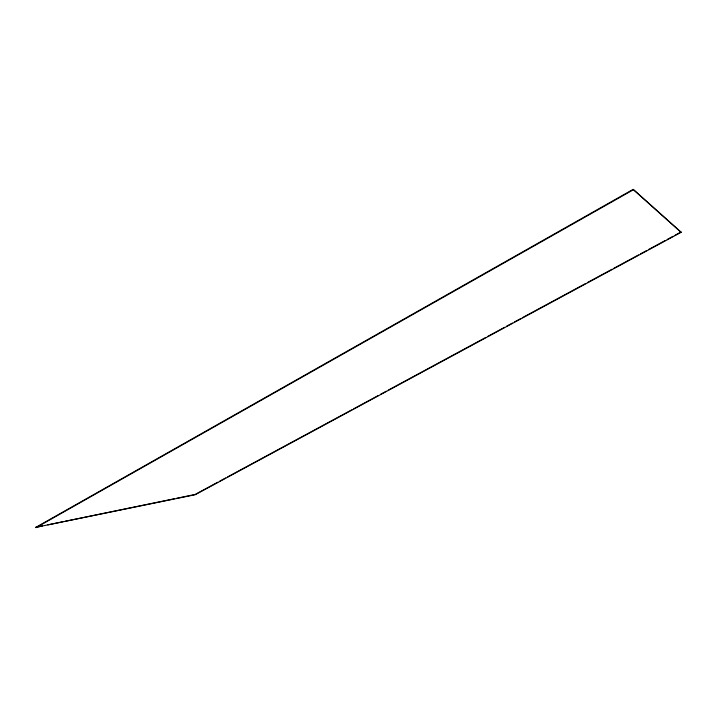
<?xml version="1.0" encoding="UTF-8"?>
<svg xmlns="http://www.w3.org/2000/svg" width="717" height="717" viewBox="0 0 717 717"><rect width="100%" height="100%" fill="white"/><g stroke="black" fill="none" stroke-linecap="round" stroke-linejoin="round"><path stroke-width="1.08" d="M35.85 527.336L633.21 189.324L681.15 232.317L195.221 494.721L35.85 527.336L42.393 525.982M35.984 527.676L633.425 189.736L681.15 232.317M176.561 498.288L195.105 494.461L217.771 482.218M219.743 481.152L225.658 477.952M227.63 476.895L351.814 409.819M353.777 408.753L378.424 395.443M380.395 394.377L386.302 391.186M388.273 390.12L485.848 337.411M487.82 336.354L504.571 327.302M506.543 326.235L512.458 323.044M514.43 321.978L520.336 318.787M522.308 317.721L585.386 283.645M587.357 282.579L611.995 269.278M613.967 268.212L638.605 254.902M640.577 253.836L646.492 250.645M648.464 249.579L665.215 240.527M667.186 239.46L673.102 236.269M675.073 235.203L680.98 232.012M47.851 524.862L63.123 521.707M65.301 521.259L174.383 498.736"/></g></svg>
